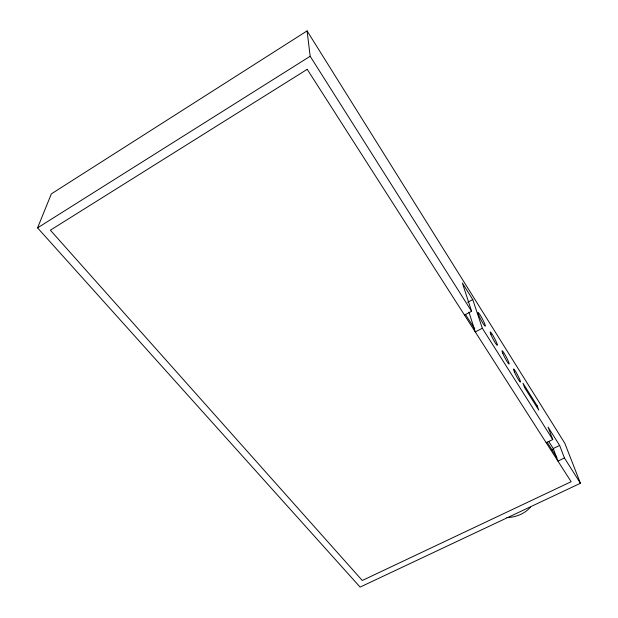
<?xml version="1.0" encoding="UTF-8"?>
<svg xmlns="http://www.w3.org/2000/svg" width="618" height="618" viewBox="0 0 618 618"><rect width="100%" height="100%" fill="white"/><g stroke="black" fill="none" stroke-linecap="round" stroke-linejoin="round"><path stroke-width="0.93" d="M37.567 227.864L51.356 193.867L307.076 30.9L564.79 443.23L580.433 483.261L360.109 587.1L37.567 227.864L310.174 56.269L307.076 30.9M467.726 302.272L472.755 299.583L462.395 283.052L471.596 311.302L464.497 315.08M472.755 299.583L482.318 328.235L475.288 331.936L468.938 312.16M546.181 442.72L552.755 439.522L548.066 427.1L559.638 445.447L564.435 457.984L580.433 483.261M548.699 441.383L553.257 448.537L559.638 445.447M564.435 457.984L557.946 461.098L553.257 448.537M465.416 314.369L474.771 329.008M547.023 442.079L556.895 457.536M310.174 56.269L471.596 311.302M482.318 328.235L552.755 439.522M551.727 449.912A5.431 3.986 -17.4 0 1 553.118 449.688M530.399 507.208A24.72 17.806 -14.4 0 1 506.868 517.521M307.223 69.324L50.367 230.19L362.279 580.487L571.14 481.716L307.223 69.324M537.173 405.817L522.975 383.214L524.535 387.486L538.788 410.143L537.173 405.817M478.726 315.203A7.694 0.842 62 0 0 485.06 326.103A7.694 0.842 62 0 0 481.183 316.764A7.694 0.842 62 0 0 478.726 315.203M490.955 334.639A7.594 0.819 62.1 0 0 497.158 345.308A7.594 0.819 62.1 0 0 493.226 335.937A7.594 0.819 62.1 0 0 490.955 334.639M502.874 353.573A7.493 0.796 62.3 0 0 508.938 364.017A7.493 0.796 62.3 0 0 504.968 354.616A7.493 0.796 62.3 0 0 502.874 353.573M514.385 371.843A7.401 0.772 62.4 0 0 520.317 382.079A7.401 0.772 62.4 0 0 516.308 372.662A7.401 0.772 62.4 0 0 514.385 371.843"/></g></svg>
